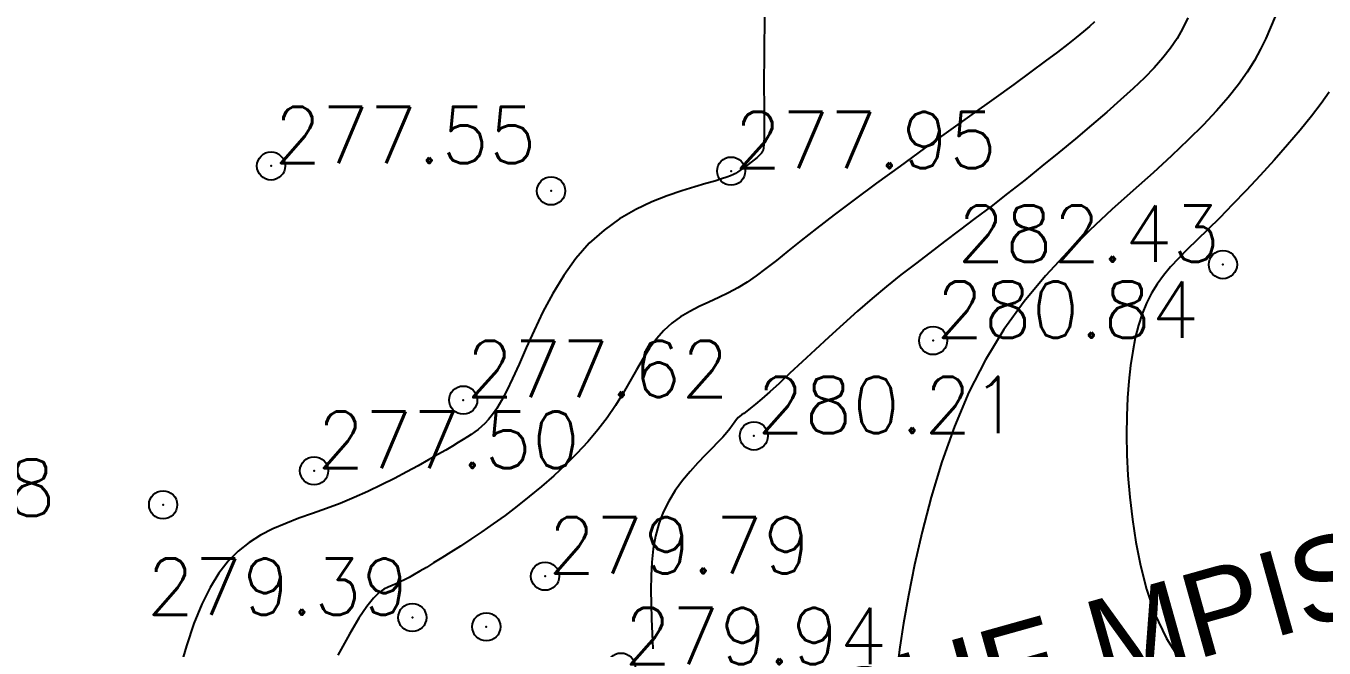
# Model space of a CAD drawing. Header units: millimetres. Extents: x 524954 to 526204, y 9523489 to 9524010.
# Drawn here: x 525581.94 to 525604.98, y 9523842.65 to 9523853.68 of the extents above; entities that cross this region are included whole.
import ezdxf
from ezdxf.enums import TextEntityAlignment as Align

# ---------------------------------------------------------------- set-up
doc = ezdxf.new("R2010")
doc.units = ezdxf.units.MM
doc.header["$PDMODE"] = 32
doc.header["$PDSIZE"] = 0.5
doc.linetypes.add('CACHE2', pattern=[4.7625, 3.175, -1.5875])
for name, color, linetype in [('CN_01_00', 3, 'Continuous'), ('CN_02_00', 4, 'Continuous'), ('CN_10_00', 1, 'Continuous'), ('TopoAlt', 3, 'Continuous'), ('TOPOJIS', 7, 'Continuous'), ('Toponomie', 7, 'CACHE2')]:
    doc.layers.add(name, color=color, linetype=linetype)
doc.styles.add('Simplex 1.0', font='Simplex.shx', dxfattribs={"width": 0.99, "height": 1})
doc.styles.get("Standard").update_dxf_attribs({"font": 'arial.ttf'})

# ---------------------------------------------------------------- blocks, each defined once
blk = doc.blocks.new('TCPOINT M')
at = {"color": 0}
blk.add_point((0, 0), dxfattribs=at)
at = {"layer": 'TopoAlt', "style": 'Simplex 1.0', "width": 0.99}
blk.add_attdef('ALT', (0.15, 0.15), '', height=1, dxfattribs=at)

msp = doc.modelspace()

# ---------------------------------------------------------------- linework, layer by layer
at = {"layer": 'CN_01_00', "flags": 128}
for points, elevation in [([(525600.904, 9523853.755), (525600.813, 9523853.675), (525600.706, 9523853.585), (525600.58, 9523853.481), (525600.429, 9523853.362), (525600.247, 9523853.222), (525600.03, 9523853.058), (525599.773, 9523852.868), (525599.47, 9523852.647), (525599.118, 9523852.393), (525598.728, 9523852.114), (525598.312, 9523851.816), (525597.883, 9523851.508), (525597.453, 9523851.198), (525597.034, 9523850.893), (525596.639, 9523850.602), (525596.281, 9523850.334), (525595.969, 9523850.093), (525595.698, 9523849.879), (525595.463, 9523849.691), (525595.257, 9523849.525), (525595.071, 9523849.379), (525594.9, 9523849.251), (525594.737, 9523849.138), (525594.574, 9523849.039), (525594.406, 9523848.949), (525594.234, 9523848.867), (525594.061, 9523848.786), (525593.889, 9523848.705), (525593.72, 9523848.617), (525593.557, 9523848.52), (525593.403, 9523848.41), (525593.259, 9523848.281), (525593.128, 9523848.132), (525593.007, 9523847.964), (525592.891, 9523847.781), (525592.776, 9523847.584), (525592.659, 9523847.378), (525592.536, 9523847.166), (525592.403, 9523846.95), (525592.256, 9523846.733), (525592.091, 9523846.518), (525591.911, 9523846.307), (525591.719, 9523846.1), (525591.516, 9523845.898), (525591.306, 9523845.703), (525591.091, 9523845.514), (525590.873, 9523845.334), (525590.656, 9523845.162), (525590.442, 9523845), (525590.233, 9523844.848), (525590.031, 9523844.707), (525589.836, 9523844.575), (525589.652, 9523844.454), (525589.479, 9523844.344), (525589.319, 9523844.244), (525589.174, 9523844.155), (525589.046, 9523844.077), (525588.932, 9523844.009), (525588.83, 9523843.95), (525588.739, 9523843.899), (525588.656, 9523843.856), (525588.58, 9523843.818), (525588.508, 9523843.785), (525588.438, 9523843.756), (525588.368, 9523843.728), (525588.293, 9523843.69), (525588.209, 9523843.628), (525588.11, 9523843.531), (525587.992, 9523843.385), (525587.85, 9523843.176), (525587.68, 9523842.892), (525587.476, 9523842.52)], 279), ([(525604.11, 9523853.853), (525604.025, 9523853.658), (525603.942, 9523853.465), (525603.851, 9523853.27), (525603.745, 9523853.07), (525603.614, 9523852.863), (525603.459, 9523852.646), (525603.277, 9523852.418), (525603.067, 9523852.179), (525602.83, 9523851.927), (525602.565, 9523851.661), (525602.27, 9523851.379), (525601.944, 9523851.08), (525601.589, 9523850.763), (525601.212, 9523850.425), (525600.822, 9523850.062), (525600.426, 9523849.671), (525600.034, 9523849.249), (525599.654, 9523848.792), (525599.296, 9523848.297), (525598.967, 9523847.761), (525598.674, 9523847.183), (525598.418, 9523846.574), (525598.196, 9523845.949), (525598.005, 9523845.323), (525597.844, 9523844.708), (525597.709, 9523844.121), (525597.6, 9523843.575), (525597.513, 9523843.084), (525597.447, 9523842.658), (525597.4, 9523842.293)], 281)]:
    msp.add_lwpolyline(points, dxfattribs=dict(at, elevation=elevation))
at = {"layer": 'CN_02_00', "flags": 128}
for points, elevation in [([(525595.047, 9523853.88), (525595.04, 9523853.196), (525595.038, 9523852.652), (525595.039, 9523852.239), (525595.04, 9523851.938), (525595.041, 9523851.729), (525595.038, 9523851.592), (525595.031, 9523851.509), (525595.016, 9523851.46), (525594.992, 9523851.426), (525594.957, 9523851.39), (525594.914, 9523851.351), (525594.864, 9523851.309), (525594.811, 9523851.267), (525594.756, 9523851.226), (525594.702, 9523851.186), (525594.651, 9523851.15), (525594.607, 9523851.118), (525594.57, 9523851.091), (525594.534, 9523851.068), (525594.495, 9523851.046), (525594.444, 9523851.024), (525594.377, 9523850.999), (525594.286, 9523850.969), (525594.165, 9523850.933), (525594.008, 9523850.888), (525593.81, 9523850.832), (525593.579, 9523850.761), (525593.321, 9523850.672), (525593.046, 9523850.561), (525592.761, 9523850.425), (525592.476, 9523850.26), (525592.199, 9523850.062), (525591.938, 9523849.828), (525591.699, 9523849.557), (525591.484, 9523849.256), (525591.289, 9523848.936), (525591.114, 9523848.609), (525590.957, 9523848.283), (525590.816, 9523847.971), (525590.69, 9523847.681), (525590.577, 9523847.426), (525590.474, 9523847.213), (525590.382, 9523847.039), (525590.298, 9523846.899), (525590.222, 9523846.787), (525590.151, 9523846.7), (525590.086, 9523846.631), (525590.024, 9523846.575), (525589.964, 9523846.526), (525589.904, 9523846.481), (525589.842, 9523846.437), (525589.775, 9523846.392), (525589.699, 9523846.343), (525589.612, 9523846.29), (525589.51, 9523846.229), (525589.39, 9523846.159), (525589.249, 9523846.078), (525589.085, 9523845.984), (525588.9, 9523845.881), (525588.697, 9523845.77), (525588.479, 9523845.656), (525588.249, 9523845.54), (525588.01, 9523845.425), (525587.765, 9523845.315), (525587.518, 9523845.213), (525587.271, 9523845.12), (525587.026, 9523845.033), (525586.785, 9523844.947), (525586.55, 9523844.857), (525586.323, 9523844.758), (525586.105, 9523844.647), (525585.899, 9523844.517), (525585.706, 9523844.365), (525585.527, 9523844.185), (525585.361, 9523843.972), (525585.207, 9523843.721), (525585.061, 9523843.426), (525584.922, 9523843.081), (525584.787, 9523842.682), (525584.655, 9523842.222)], 278), ([(525605.068, 9523852.509), (525604.929, 9523852.309), (525604.756, 9523852.083), (525604.555, 9523851.835), (525604.331, 9523851.573), (525604.091, 9523851.303), (525603.844, 9523851.032), (525603.596, 9523850.767), (525603.354, 9523850.514), (525603.125, 9523850.282), (525602.914, 9523850.074), (525602.723, 9523849.887), (525602.55, 9523849.717), (525602.393, 9523849.559), (525602.253, 9523849.408), (525602.127, 9523849.257), (525602.015, 9523849.104), (525601.915, 9523848.942), (525601.827, 9523848.767), (525601.75, 9523848.578), (525601.684, 9523848.374), (525601.628, 9523848.153), (525601.581, 9523847.914), (525601.543, 9523847.657), (525601.514, 9523847.381), (525601.492, 9523847.085), (525601.479, 9523846.767), (525601.474, 9523846.43), (525601.48, 9523846.076), (525601.498, 9523845.706), (525601.529, 9523845.323), (525601.576, 9523844.928), (525601.639, 9523844.523), (525601.72, 9523844.111), (525601.824, 9523843.691), (525601.97, 9523843.261), (525602.181, 9523842.815), (525602.478, 9523842.348)], 282)]:
    msp.add_lwpolyline(points, dxfattribs=dict(at, elevation=elevation))
at = {"layer": 'CN_10_00', "elevation": 280, "flags": 128}
msp.add_lwpolyline([(525602.56, 9523853.831), (525602.473, 9523853.643), (525602.372, 9523853.464), (525602.254, 9523853.29), (525602.119, 9523853.117), (525601.964, 9523852.943), (525601.788, 9523852.762), (525601.589, 9523852.573), (525601.367, 9523852.371), (525601.12, 9523852.154), (525600.852, 9523851.923), (525600.568, 9523851.684), (525600.272, 9523851.44), (525599.969, 9523851.194), (525599.665, 9523850.95), (525599.362, 9523850.711), (525599.067, 9523850.482), (525598.782, 9523850.265), (525598.508, 9523850.058), (525598.241, 9523849.858), (525597.98, 9523849.661), (525597.724, 9523849.465), (525597.469, 9523849.266), (525597.215, 9523849.062), (525596.959, 9523848.849), (525596.7, 9523848.625), (525596.442, 9523848.395), (525596.189, 9523848.164), (525595.944, 9523847.938), (525595.713, 9523847.722), (525595.499, 9523847.521), (525595.306, 9523847.342), (525595.14, 9523847.189), (525595.001, 9523847.067), (525594.89, 9523846.972), (525594.801, 9523846.901), (525594.731, 9523846.848), (525594.678, 9523846.81), (525594.638, 9523846.781), (525594.606, 9523846.757), (525594.581, 9523846.734), (525594.558, 9523846.708), (525594.534, 9523846.677), (525594.507, 9523846.639), (525594.474, 9523846.592), (525594.431, 9523846.536), (525594.377, 9523846.47), (525594.307, 9523846.39), (525594.22, 9523846.297), (525594.114, 9523846.189), (525593.992, 9523846.066), (525593.861, 9523845.929), (525593.726, 9523845.779), (525593.591, 9523845.616), (525593.463, 9523845.44), (525593.347, 9523845.254), (525593.248, 9523845.056), (525593.17, 9523844.849), (525593.113, 9523844.631), (525593.073, 9523844.405), (525593.048, 9523844.171), (525593.035, 9523843.929), (525593.032, 9523843.68), (525593.035, 9523843.424), (525593.043, 9523843.163), (525593.053, 9523842.897), (525593.065, 9523842.629)], dxfattribs=at)

# ---------------------------------------------------------------- block references
at = {"layer": 'TOPOJIS'}
ref = msp.add_blockref('TCPOINT M', (525586.289, 9523851.2, 277.55), dxfattribs=at)
ref.add_attrib('ALT', '277.55', (525586.339, 9523851.25, 277.55), dxfattribs={"layer": 'TopoAlt', "height": 1, "style": 'Simplex 1.0', "width": 0.99})
ref = msp.add_blockref('TCPOINT M', (525594.455, 9523851.109, 277.95), dxfattribs=at)
ref.add_attrib('ALT', '277.95', (525594.505, 9523851.159, 277.95), dxfattribs={"layer": 'TopoAlt', "height": 1, "style": 'Simplex 1.0', "width": 0.99})
for p in [(525591.259, 9523850.758, 277.71), (525584.374, 9523845.187, 277.5), (525590.11, 9523843.022, 279.91)]:
    msp.add_blockref('TCPOINT M', p, dxfattribs=at)
ref = msp.add_blockref('TCPOINT M', (525603.183, 9523849.45, 282.43), dxfattribs=at)
ref.add_attrib('ALT', '282.43', dxfattribs={"layer": 'TopoAlt', "height": 1, "style": 'Simplex 1.0', "width": 0.99}).set_placement((525603.133, 9523849.5, 282.43), align=Align.RIGHT)
ref = msp.add_blockref('TCPOINT M', (525598.04, 9523848.102, 280.84), dxfattribs=at)
ref.add_attrib('ALT', '280.84', (525598.09, 9523848.152, 280.84), dxfattribs={"layer": 'TopoAlt', "height": 1, "style": 'Simplex 1.0', "width": 0.99})
ref = msp.add_blockref('TCPOINT M', (525589.7, 9523847.045, 277.62), dxfattribs=at)
ref.add_attrib('ALT', '277.62', (525589.75, 9523847.095, 277.62), dxfattribs={"layer": 'TopoAlt', "height": 1, "style": 'Simplex 1.0', "width": 0.99})
ref = msp.add_blockref('TCPOINT M', (525594.858, 9523846.409, 280.21), dxfattribs=at)
ref.add_attrib('ALT', '280.21', (525594.908, 9523846.459, 280.21), dxfattribs={"layer": 'TopoAlt', "height": 1, "style": 'Simplex 1.0', "width": 0.99})
ref = msp.add_blockref('TCPOINT M', (525587.053, 9523845.79, 277.5), dxfattribs=at)
ref.add_attrib('ALT', '277.50', (525587.103, 9523845.84, 277.5), dxfattribs={"layer": 'TopoAlt', "height": 1, "style": 'Simplex 1.0', "width": 0.99})
ref = msp.add_blockref('TCPOINT M', (525577.747, 9523844.94, 276.38), dxfattribs=at)
ref.add_attrib('ALT', '276.38', (525577.797, 9523844.99, 276.38), dxfattribs={"layer": 'TopoAlt', "height": 1, "style": 'Simplex 1.0', "width": 0.99})
ref = msp.add_blockref('TCPOINT M', (525591.152, 9523843.92, 279.79), dxfattribs=at)
ref.add_attrib('ALT', '279.79', (525591.202, 9523843.97, 279.79), dxfattribs={"layer": 'TopoAlt', "height": 1, "style": 'Simplex 1.0', "width": 0.99})
ref = msp.add_blockref('TCPOINT M', (525588.797, 9523843.187, 279.39), dxfattribs=at)
ref.add_attrib('ALT', '279.39', dxfattribs={"layer": 'TopoAlt', "height": 1, "style": 'Simplex 1.0', "width": 0.99}).set_placement((525588.747, 9523843.237, 279.39), align=Align.RIGHT)
ref = msp.add_blockref('TCPOINT M', (525592.502, 9523842.307, 279.94), dxfattribs=at)
ref.add_attrib('ALT', '279.94', (525592.552, 9523842.357, 279.94), dxfattribs={"layer": 'TopoAlt', "height": 1, "style": 'Simplex 1.0', "width": 0.99})

# ---------------------------------------------------------------- texts
at = {"layer": 'Toponomie', "insert": (525582.683, 9523838.399), "char_height": 1.5, "width": 40.17376, "attachment_point": 1, "rotation": 15.6235}
msp.add_mtext('\\pxqc;RUE MPISSA', dxfattribs=at)

doc.saveas('drawing.dxf')
